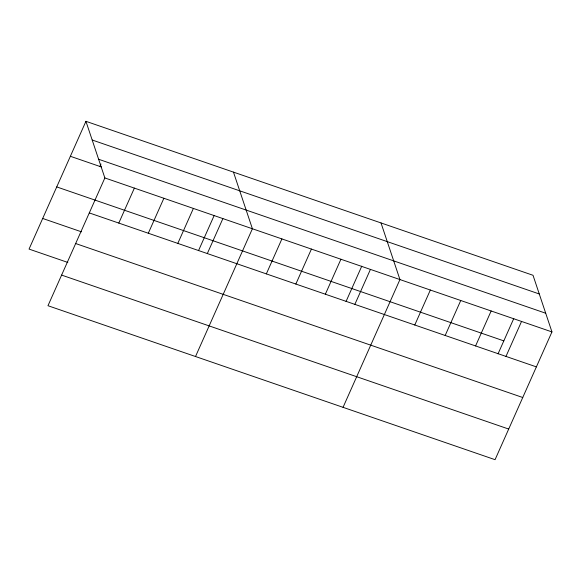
<?xml version="1.0" encoding="UTF-8"?>
<svg xmlns="http://www.w3.org/2000/svg" width="581" height="581" viewBox="0 0 581 581"><rect width="100%" height="100%" fill="white"/><g stroke="black" fill="none" stroke-linecap="round" stroke-linejoin="round"><path stroke-width="0.87" d="M85.937 121.32L104.863 177.946L47.976 305.715L495.063 459.68L551.95 331.911L533.024 275.285L85.937 121.32L29.05 249.089L67.832 262.445M99.874 166.449L100.963 164.009M118.8 223.075L134.371 188.106M148.308 233.235L163.878 198.266M177.815 243.395L193.386 208.426M198.506 250.665L214.222 215.377M207.323 253.556L222.893 218.594M195.514 356.523L252.401 228.754L233.475 172.129M266.338 273.883L281.908 238.914M295.845 284.044L311.416 249.075M325.353 294.204L340.924 259.235M346.051 301.474L361.76 266.185M354.86 304.371L370.431 269.402M343.051 407.332L399.939 279.563L381.013 222.937M414.776 324.997L430.339 290.028M445.177 335.469L460.748 300.5M475.578 345.942L491.148 310.973M498.055 353.822L513.771 318.533M505.978 356.407L521.549 321.438M92.183 140.006L539.27 293.971M98.617 159.259L545.704 313.224M70.366 156.289L101.559 167.03M104.863 177.946L551.95 331.911M56.735 186.915L503.821 340.88M89.292 212.915L536.379 366.88M42.682 218.463L81.463 231.819M75.661 243.533L522.747 397.506M61.608 275.089L508.695 429.054"/></g></svg>
